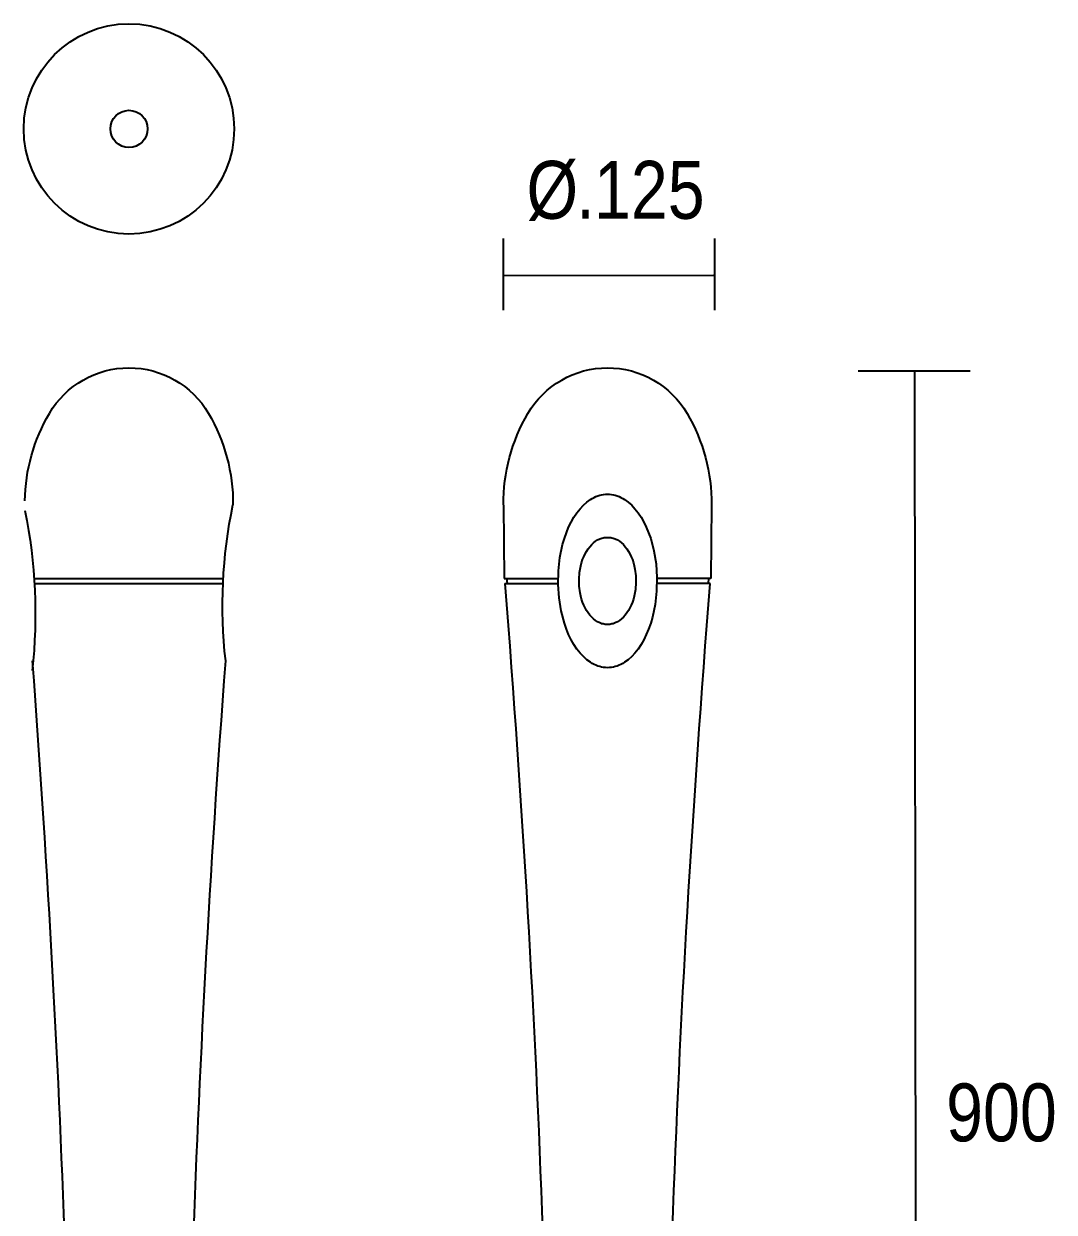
# Model space of a CAD drawing. Extents: x 5 to 166, y 5 to 337.
# Drawn here: x 22.9 to 166.4, y 170.9 to 336.5 of the extents above; entities that cross this region are included whole.
import ezdxf

# ---------------------------------------------------------------- set-up
doc = ezdxf.new("R2010")
doc.units = 0
doc.layers.add('LIVELLO_1', color=160, linetype='Continuous')
doc.styles.add('STD', font='txt')

# ---------------------------------------------------------------- blocks, each defined once
blk = doc.blocks.new('AI9-BLK1')
at = {"layer": 'LIVELLO_1', "color": 7}
for p, q in [((5.81, 136.97), (5.81, 127)), ((35.27, 136.97), (35.27, 127)), ((5.85, 131.82), (35.11, 131.9)), ((55.26, 118.53), (70.87, 118.53)), ((63.36, -92.88), (63.16, 118.48)), ((5.87, 99.85), (5.95, 89.63)), ((34.84, 99.85), (34.76, 89.63)), ((-59.42, 89.63), (-33.16, 89.63)), ((5.95, 89.63), (13.47, 89.63)), ((6.31, 89.63), (6.37, 88.93)), ((34.76, 89.63), (27.24, 89.63)), ((34.41, 89.63), (34.36, 88.95)), ((-59.39, 88.93), (-33.19, 88.93)), ((6.06, 88.93), (13.47, 88.93)), ((34.65, 88.93), (27.24, 88.93))]:
    blk.add_line(p, q, dxfattribs=at)
for points in [[(20.36, 77.19), (20.08, 77.2), (19.82, 77.23), (19.54, 77.27), (19.28, 77.34), (19.01, 77.42), (18.75, 77.53), (18.49, 77.64), (18.23, 77.78), (17.97, 77.94), (17.47, 78.3), (16.99, 78.73), (16.53, 79.23), (16.09, 79.79), (15.68, 80.4), (15.3, 81.07), (14.94, 81.79), (14.63, 82.56), (14.35, 83.37), (13.89, 85.09), (13.6, 86.92), (13.47, 88.8), (13.51, 90.7), (13.73, 92.56), (14.1, 94.34), (14.35, 95.19), (14.63, 95.99), (14.94, 96.76), (15.3, 97.48), (15.68, 98.15), (16.09, 98.77), (16.53, 99.33), (16.99, 99.83), (17.47, 100.26), (17.97, 100.62), (18.23, 100.78), (18.49, 100.92), (18.75, 101.03), (19.01, 101.14), (19.28, 101.22), (19.54, 101.29), (19.82, 101.33), (20.08, 101.36), (20.36, 101.37), (20.63, 101.36), (20.9, 101.33), (21.17, 101.29), (21.43, 101.22), (21.7, 101.14), (21.96, 101.03), (22.23, 100.92), (22.49, 100.78), (22.74, 100.62), (23.24, 100.26), (23.72, 99.83), (24.18, 99.33), (24.62, 98.77), (25.03, 98.15), (25.41, 97.48), (25.76, 96.76), (26.08, 95.99), (26.37, 95.19), (26.82, 93.46), (27.11, 91.64), (27.24, 89.75), (27.2, 87.86), (26.98, 86), (26.61, 84.21), (26.37, 83.37), (26.08, 82.56), (25.76, 81.79), (25.41, 81.07), (25.03, 80.4), (24.62, 79.79), (24.18, 79.23), (23.72, 78.73), (23.24, 78.3), (22.74, 77.94), (22.49, 77.78), (22.22, 77.64), (21.96, 77.53), (21.7, 77.42), (21.43, 77.34), (21.17, 77.27), (20.9, 77.23), (20.63, 77.2), (20.36, 77.19)], [(20.36, 83.21), (20.2, 83.21), (20.04, 83.22), (19.89, 83.25), (19.73, 83.28), (19.58, 83.32), (19.43, 83.37), (19.28, 83.43), (18.98, 83.58), (18.69, 83.76), (18.42, 83.98), (18.15, 84.23), (17.9, 84.51), (17.66, 84.82), (17.44, 85.16), (17.24, 85.52), (17.05, 85.91), (16.89, 86.31), (16.75, 86.73), (16.63, 87.17), (16.54, 87.63), (16.41, 88.56), (16.39, 89.52), (16.46, 90.46), (16.54, 90.93), (16.63, 91.38), (16.75, 91.82), (16.89, 92.25), (17.05, 92.65), (17.24, 93.04), (17.44, 93.4), (17.66, 93.74), (17.9, 94.05), (18.15, 94.33), (18.42, 94.58), (18.69, 94.8), (18.98, 94.98), (19.28, 95.12), (19.43, 95.18), (19.58, 95.24), (19.73, 95.27), (19.89, 95.31), (20.04, 95.33), (20.2, 95.35), (20.36, 95.35), (20.51, 95.35), (20.67, 95.33), (20.82, 95.31), (20.98, 95.27), (21.13, 95.24), (21.28, 95.18), (21.43, 95.12), (21.73, 94.98), (22.02, 94.8), (22.29, 94.58), (22.56, 94.33), (22.81, 94.05), (23.05, 93.74), (23.27, 93.4), (23.47, 93.04), (23.66, 92.65), (23.82, 92.25), (23.96, 91.82), (24.08, 91.38), (24.17, 90.93), (24.29, 89.99), (24.32, 89.04), (24.25, 88.09), (24.17, 87.63), (24.08, 87.17), (23.96, 86.73), (23.82, 86.31), (23.66, 85.91), (23.47, 85.52), (23.27, 85.16), (23.05, 84.82), (22.81, 84.51), (22.56, 84.23), (22.29, 83.98), (22.02, 83.76), (21.73, 83.58), (21.43, 83.43), (21.28, 83.37), (21.13, 83.32), (20.98, 83.28), (20.82, 83.25), (20.67, 83.22), (20.51, 83.21), (20.36, 83.21)]]:
    blk.add_lwpolyline(points, dxfattribs=at)
for radius in [14.65, 2.59]:
    blk.add_circle((-46.29, 152.26), radius, dxfattribs=at)
for points in [[(-57.37, 112.62), (-55.06, 116.56), (-50.85, 118.97), (-46.29, 118.97), (-41.73, 118.97), (-37.52, 116.56), (-35.21, 112.62)], [(9.28, 112.62), (11.58, 116.56), (15.8, 118.97), (20.36, 118.97), (24.91, 118.97), (29.13, 116.56), (31.43, 112.62)]]:
    blk.add_open_spline(points, degree=3, knots=[0, 0, 0, 0, 1, 1, 1, 2, 2, 2, 2], dxfattribs=at)
for points in [[(-60.78, 100.43), (-60.71, 104.73), (-59.54, 108.92), (-57.37, 112.62)], [(-35.21, 112.62), (-32.94, 108.75), (-31.77, 104.35), (-31.8, 99.86)], [(5.87, 99.86), (5.83, 104.35), (7.01, 108.75), (9.28, 112.62)], [(31.43, 112.62), (33.7, 108.75), (34.88, 104.35), (34.84, 99.86)], [(-32.82, 78.14), (-33.65, 85.41), (-33.31, 92.7), (-31.8, 99.86)], [(-60.78, 99.09), (-59.29, 91.73), (-58.95, 84.27), (-59.76, 76.8)], [(6.06, 88.92), (11.02, 26.39), (12.97, -28.71), (12.42, -91.44)], [(28.29, -91.44), (27.75, -28.71), (29.69, 26.39), (34.65, 88.92)], [(-59.76, 78.15), (-55.35, 18.68), (-53.71, -31.8), (-54.23, -91.44)], [(-38.35, -91.44), (-38.87, -31.8), (-37.23, 18.68), (-32.82, 78.15)]]:
    blk.add_open_spline(points, degree=3, dxfattribs=at)
at = {"layer": 'LIVELLO_1', "color": 7, "char_height": 8.0661, "attachment_point": 1, "style": 'STD'}
for s, insert in [('\\fArial Narrow|b0|i0;\\H8.0661;\\C7;Ø', (9.07, 147.8)), ('\\fArial Narrow|b0|i0;\\H8.0661;\\C7;125', (18.47, 147.8)), ('\\fArial Narrow|b0|i0;\\H8.0661;\\C7;.', (16, 147.8)), ('\\fArial Narrow|b0|i0;\\H8.0661;\\C7;900', (67.51, 19.26))]:
    blk.add_mtext(s, dxfattribs=dict(at, insert=insert))

msp = doc.modelspace()

# ---------------------------------------------------------------- block references
at = {"layer": 'LIVELLO_1', "color": 7}
msp.add_blockref('AI9-BLK1', (83.81547, 169.603946), dxfattribs=at)

doc.saveas('drawing.dxf')
